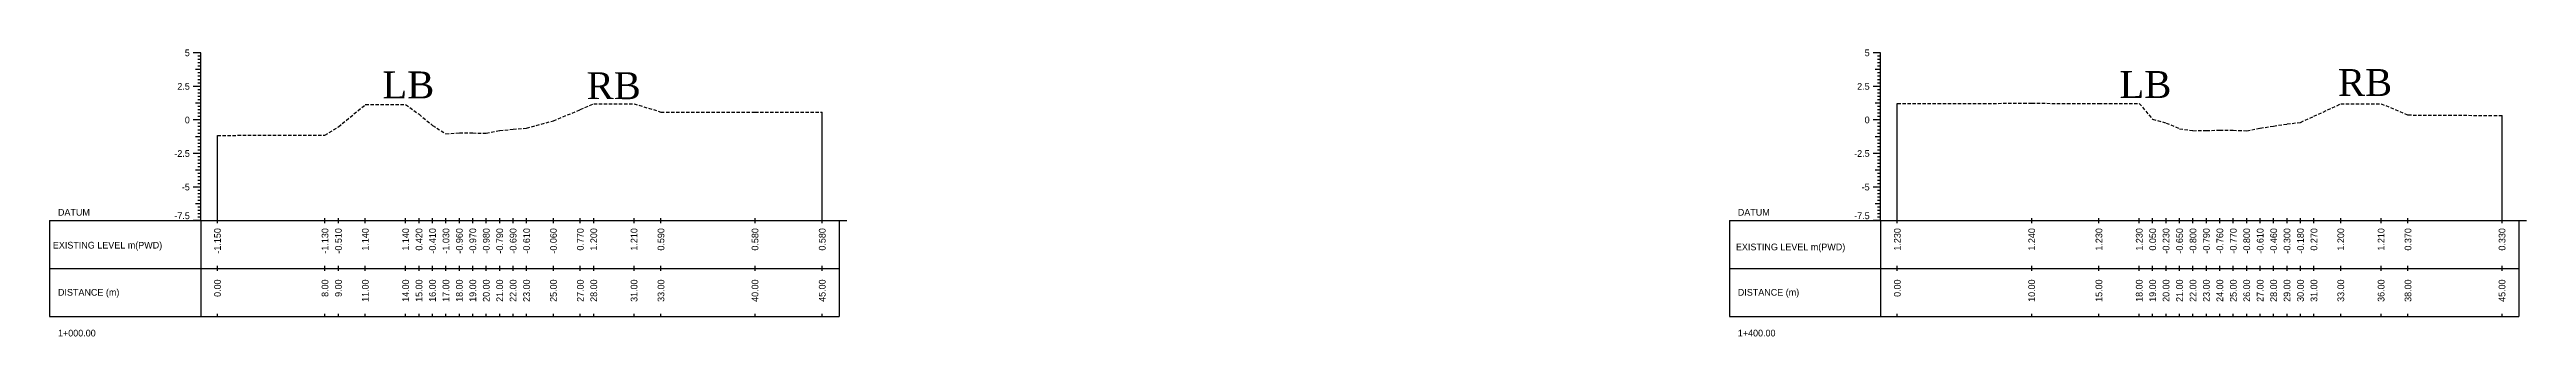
# Model space of a CAD drawing. Header units: inches. Extents: x 2917 to 4535, y -1482 to -1060.
# Drawn here: x 3397.8 to 3582.1, y -1357.3 to -1336 of the extents above; entities that cross this region are included whole.
import ezdxf
from ezdxf.enums import TextEntityAlignment as Align

# ---------------------------------------------------------------- set-up
doc = ezdxf.new("R2010")
doc.units = ezdxf.units.IN
doc.header["$MEASUREMENT"] = 0
doc.linetypes.add('HIDDEN', pattern=[0.375, 0.25, -0.125])
doc.layers.add('CS_Drawing', color=7, linetype='Continuous')
doc.layers.add('GL', color=3, linetype='HIDDEN')
doc.styles.add('romans', font='romans.shx')

msp = doc.modelspace()

# ---------------------------------------------------------------- linework, layer by layer
at = {"layer": 'CS_Drawing'}
for p, q in [((3409.03, -1336.2), (3408.47, -1336.2)), ((3409.03, -1336.2), (3408.64, -1336.2)), ((3409.03, -1336.2), (3408.81, -1336.2)), ((3409.03, -1348.7), (3409.03, -1336.2)), ((3534.03, -1336.2), (3533.47, -1336.2)), ((3534.03, -1336.2), (3533.64, -1336.2)), ((3534.03, -1336.2), (3533.81, -1336.2)), ((3534.03, -1348.7), (3534.03, -1336.2)), ((3409.03, -1337.45), (3408.64, -1337.45)), ((3409.03, -1336.45), (3408.81, -1336.45)), ((3409.03, -1336.7), (3408.81, -1336.7)), ((3409.03, -1336.95), (3408.81, -1336.95)), ((3409.03, -1337.2), (3408.81, -1337.2)), ((3409.03, -1337.45), (3408.81, -1337.45)), ((3409.03, -1337.7), (3408.81, -1337.7)), ((3409.03, -1337.95), (3408.81, -1337.95)), ((3534.03, -1337.45), (3533.64, -1337.45)), ((3534.03, -1336.45), (3533.81, -1336.45)), ((3534.03, -1336.7), (3533.81, -1336.7)), ((3534.03, -1336.95), (3533.81, -1336.95)), ((3534.03, -1337.2), (3533.81, -1337.2)), ((3534.03, -1337.45), (3533.81, -1337.45)), ((3534.03, -1337.7), (3533.81, -1337.7)), ((3534.03, -1337.95), (3533.81, -1337.95)), ((3409.03, -1338.7), (3408.47, -1338.7)), ((3409.03, -1338.7), (3408.64, -1338.7)), ((3409.03, -1339.95), (3408.64, -1339.95)), ((3409.03, -1338.2), (3408.81, -1338.2)), ((3409.03, -1338.45), (3408.81, -1338.45)), ((3409.03, -1338.7), (3408.81, -1338.7)), ((3409.03, -1338.95), (3408.81, -1338.95)), ((3409.03, -1339.2), (3408.81, -1339.2)), ((3409.03, -1339.45), (3408.81, -1339.45)), ((3409.03, -1339.7), (3408.81, -1339.7)), ((3409.03, -1339.95), (3408.81, -1339.95)), ((3534.03, -1338.7), (3533.47, -1338.7)), ((3534.03, -1338.7), (3533.64, -1338.7)), ((3534.03, -1339.95), (3533.64, -1339.95)), ((3534.03, -1338.2), (3533.81, -1338.2)), ((3534.03, -1338.45), (3533.81, -1338.45)), ((3534.03, -1338.7), (3533.81, -1338.7)), ((3534.03, -1338.95), (3533.81, -1338.95)), ((3534.03, -1339.2), (3533.81, -1339.2)), ((3534.03, -1339.45), (3533.81, -1339.45)), ((3534.03, -1339.7), (3533.81, -1339.7)), ((3534.03, -1339.95), (3533.81, -1339.95)), ((3409.03, -1341.2), (3408.47, -1341.2)), ((3409.03, -1341.2), (3408.64, -1341.2)), ((3409.03, -1340.2), (3408.81, -1340.2)), ((3409.03, -1340.45), (3408.81, -1340.45)), ((3409.03, -1340.7), (3408.81, -1340.7)), ((3409.03, -1340.95), (3408.81, -1340.95)), ((3409.03, -1341.2), (3408.81, -1341.2)), ((3409.03, -1341.45), (3408.81, -1341.45)), ((3409.03, -1341.7), (3408.81, -1341.7)), ((3455.28, -1348.7), (3455.28, -1340.62)), ((3534.03, -1341.2), (3533.47, -1341.2)), ((3534.03, -1341.2), (3533.64, -1341.2)), ((3534.03, -1340.2), (3533.81, -1340.2)), ((3534.03, -1340.45), (3533.81, -1340.45)), ((3534.03, -1340.7), (3533.81, -1340.7)), ((3534.03, -1340.95), (3533.81, -1340.95)), ((3534.03, -1341.2), (3533.81, -1341.2)), ((3534.03, -1341.45), (3533.81, -1341.45)), ((3534.03, -1341.7), (3533.81, -1341.7)), ((3535.28, -1348.7), (3535.28, -1339.97)), ((3580.28, -1348.7), (3580.28, -1340.87)), ((3409.03, -1342.45), (3408.64, -1342.45)), ((3409.03, -1341.95), (3408.81, -1341.95)), ((3409.03, -1342.2), (3408.81, -1342.2)), ((3409.03, -1342.45), (3408.81, -1342.45)), ((3409.03, -1342.7), (3408.81, -1342.7)), ((3409.03, -1342.95), (3408.81, -1342.95)), ((3409.03, -1343.2), (3408.81, -1343.2)), ((3409.03, -1343.45), (3408.81, -1343.45)), ((3410.28, -1348.7), (3410.28, -1342.35)), ((3534.03, -1342.45), (3533.64, -1342.45)), ((3534.03, -1341.95), (3533.81, -1341.95)), ((3534.03, -1342.2), (3533.81, -1342.2)), ((3534.03, -1342.45), (3533.81, -1342.45)), ((3534.03, -1342.7), (3533.81, -1342.7)), ((3534.03, -1342.95), (3533.81, -1342.95)), ((3534.03, -1343.2), (3533.81, -1343.2)), ((3534.03, -1343.45), (3533.81, -1343.45)), ((3409.03, -1343.7), (3408.47, -1343.7)), ((3409.03, -1343.7), (3408.64, -1343.7)), ((3409.03, -1344.95), (3408.64, -1344.95)), ((3409.03, -1343.7), (3408.81, -1343.7)), ((3409.03, -1343.95), (3408.81, -1343.95)), ((3409.03, -1344.2), (3408.81, -1344.2)), ((3409.03, -1344.45), (3408.81, -1344.45)), ((3409.03, -1344.7), (3408.81, -1344.7)), ((3409.03, -1344.95), (3408.81, -1344.95)), ((3409.03, -1345.2), (3408.81, -1345.2)), ((3409.03, -1345.45), (3408.81, -1345.45)), ((3534.03, -1343.7), (3533.47, -1343.7)), ((3534.03, -1343.7), (3533.64, -1343.7)), ((3534.03, -1344.95), (3533.64, -1344.95)), ((3534.03, -1343.7), (3533.81, -1343.7)), ((3534.03, -1343.95), (3533.81, -1343.95)), ((3534.03, -1344.2), (3533.81, -1344.2)), ((3534.03, -1344.45), (3533.81, -1344.45)), ((3534.03, -1344.7), (3533.81, -1344.7)), ((3534.03, -1344.95), (3533.81, -1344.95)), ((3534.03, -1345.2), (3533.81, -1345.2)), ((3534.03, -1345.45), (3533.81, -1345.45)), ((3409.03, -1346.2), (3408.47, -1346.2)), ((3409.03, -1346.2), (3408.64, -1346.2)), ((3409.03, -1345.7), (3408.81, -1345.7)), ((3409.03, -1345.95), (3408.81, -1345.95)), ((3409.03, -1346.2), (3408.81, -1346.2)), ((3409.03, -1346.45), (3408.81, -1346.45)), ((3409.03, -1346.7), (3408.81, -1346.7)), ((3409.03, -1346.95), (3408.81, -1346.95)), ((3409.03, -1347.2), (3408.81, -1347.2)), ((3534.03, -1346.2), (3533.47, -1346.2)), ((3534.03, -1346.2), (3533.64, -1346.2)), ((3534.03, -1345.7), (3533.81, -1345.7)), ((3534.03, -1345.95), (3533.81, -1345.95)), ((3534.03, -1346.2), (3533.81, -1346.2)), ((3534.03, -1346.45), (3533.81, -1346.45)), ((3534.03, -1346.7), (3533.81, -1346.7)), ((3534.03, -1346.95), (3533.81, -1346.95)), ((3534.03, -1347.2), (3533.81, -1347.2)), ((3397.78, -1348.7), (3409.03, -1348.7)), ((3397.78, -1348.7), (3397.78, -1355.83)), ((3409.03, -1348.7), (3408.47, -1348.7)), ((3409.03, -1347.45), (3408.64, -1347.45)), ((3409.03, -1348.7), (3408.64, -1348.7)), ((3409.03, -1347.45), (3408.81, -1347.45)), ((3409.03, -1347.7), (3408.81, -1347.7)), ((3409.03, -1347.95), (3408.81, -1347.95)), ((3409.03, -1348.2), (3408.81, -1348.2)), ((3409.03, -1348.45), (3408.81, -1348.45)), ((3409.03, -1348.7), (3408.81, -1348.7)), ((3409.03, -1348.7), (3456.53, -1348.7)), ((3409.03, -1348.7), (3409.03, -1355.83)), ((3410.28, -1348.89), (3410.28, -1348.51)), ((3418.28, -1348.89), (3418.28, -1348.51)), ((3419.28, -1348.89), (3419.28, -1348.51)), ((3421.28, -1348.89), (3421.28, -1348.51)), ((3424.28, -1348.89), (3424.28, -1348.51)), ((3425.28, -1348.89), (3425.28, -1348.51)), ((3426.28, -1348.89), (3426.28, -1348.51)), ((3427.28, -1348.89), (3427.28, -1348.51)), ((3428.28, -1348.89), (3428.28, -1348.51)), ((3429.28, -1348.89), (3429.28, -1348.51)), ((3430.28, -1348.89), (3430.28, -1348.51)), ((3431.28, -1348.89), (3431.28, -1348.51)), ((3432.28, -1348.89), (3432.28, -1348.51)), ((3433.28, -1348.89), (3433.28, -1348.51)), ((3435.28, -1348.89), (3435.28, -1348.51)), ((3437.28, -1348.89), (3437.28, -1348.51)), ((3438.28, -1348.89), (3438.28, -1348.51)), ((3441.28, -1348.89), (3441.28, -1348.51)), ((3443.28, -1348.89), (3443.28, -1348.51)), ((3450.28, -1348.89), (3450.28, -1348.51)), ((3455.28, -1348.89), (3455.28, -1348.51)), ((3456.53, -1348.7), (3457.1, -1348.7)), ((3456.53, -1348.7), (3456.93, -1348.7)), ((3456.53, -1348.7), (3456.76, -1348.7)), ((3456.53, -1348.7), (3456.53, -1355.83)), ((3522.78, -1348.7), (3534.03, -1348.7)), ((3522.78, -1348.7), (3522.78, -1355.83)), ((3534.03, -1348.7), (3533.47, -1348.7)), ((3534.03, -1347.45), (3533.64, -1347.45)), ((3534.03, -1348.7), (3533.64, -1348.7)), ((3534.03, -1347.45), (3533.81, -1347.45)), ((3534.03, -1347.7), (3533.81, -1347.7)), ((3534.03, -1347.95), (3533.81, -1347.95)), ((3534.03, -1348.2), (3533.81, -1348.2)), ((3534.03, -1348.45), (3533.81, -1348.45)), ((3534.03, -1348.7), (3533.81, -1348.7)), ((3534.03, -1348.7), (3581.53, -1348.7)), ((3534.03, -1348.7), (3534.03, -1355.83)), ((3535.28, -1348.89), (3535.28, -1348.51)), ((3545.28, -1348.89), (3545.28, -1348.51)), ((3550.28, -1348.89), (3550.28, -1348.51)), ((3553.28, -1348.89), (3553.28, -1348.51)), ((3554.28, -1348.89), (3554.28, -1348.51)), ((3555.28, -1348.89), (3555.28, -1348.51)), ((3556.28, -1348.89), (3556.28, -1348.51)), ((3557.28, -1348.89), (3557.28, -1348.51)), ((3558.28, -1348.89), (3558.28, -1348.51)), ((3559.28, -1348.89), (3559.28, -1348.51)), ((3560.28, -1348.89), (3560.28, -1348.51)), ((3561.28, -1348.89), (3561.28, -1348.51)), ((3562.28, -1348.89), (3562.28, -1348.51)), ((3563.28, -1348.89), (3563.28, -1348.51)), ((3564.28, -1348.89), (3564.28, -1348.51)), ((3565.28, -1348.89), (3565.28, -1348.51)), ((3566.28, -1348.89), (3566.28, -1348.51)), ((3568.28, -1348.89), (3568.28, -1348.51)), ((3571.28, -1348.89), (3571.28, -1348.51)), ((3573.28, -1348.89), (3573.28, -1348.51)), ((3580.28, -1348.89), (3580.28, -1348.51)), ((3581.53, -1348.7), (3582.1, -1348.7)), ((3581.53, -1348.7), (3581.93, -1348.7)), ((3581.53, -1348.7), (3581.76, -1348.7)), ((3581.53, -1348.7), (3581.53, -1355.83)), ((3397.78, -1352.26), (3409.03, -1352.26)), ((3409.03, -1352.26), (3456.53, -1352.26)), ((3409.03, -1352.26), (3456.53, -1352.26)), ((3410.28, -1352.45), (3410.28, -1352.08)), ((3418.28, -1352.45), (3418.28, -1352.08)), ((3419.28, -1352.45), (3419.28, -1352.08)), ((3421.28, -1352.45), (3421.28, -1352.08)), ((3424.28, -1352.45), (3424.28, -1352.08)), ((3425.28, -1352.45), (3425.28, -1352.08)), ((3426.28, -1352.45), (3426.28, -1352.08)), ((3427.28, -1352.45), (3427.28, -1352.08)), ((3428.28, -1352.45), (3428.28, -1352.08)), ((3429.28, -1352.45), (3429.28, -1352.08)), ((3430.28, -1352.45), (3430.28, -1352.08)), ((3431.28, -1352.45), (3431.28, -1352.08)), ((3432.28, -1352.45), (3432.28, -1352.08)), ((3433.28, -1352.45), (3433.28, -1352.08)), ((3435.28, -1352.45), (3435.28, -1352.08)), ((3437.28, -1352.45), (3437.28, -1352.08)), ((3438.28, -1352.45), (3438.28, -1352.08)), ((3441.28, -1352.45), (3441.28, -1352.08)), ((3443.28, -1352.45), (3443.28, -1352.08)), ((3450.28, -1352.45), (3450.28, -1352.08)), ((3455.28, -1352.45), (3455.28, -1352.08)), ((3522.78, -1352.26), (3534.03, -1352.26)), ((3534.03, -1352.26), (3581.53, -1352.26)), ((3534.03, -1352.26), (3581.53, -1352.26)), ((3535.28, -1352.45), (3535.28, -1352.08)), ((3545.28, -1352.45), (3545.28, -1352.08)), ((3550.28, -1352.45), (3550.28, -1352.08)), ((3553.28, -1352.45), (3553.28, -1352.08)), ((3554.28, -1352.45), (3554.28, -1352.08)), ((3555.28, -1352.45), (3555.28, -1352.08)), ((3556.28, -1352.45), (3556.28, -1352.08)), ((3557.28, -1352.45), (3557.28, -1352.08)), ((3558.28, -1352.45), (3558.28, -1352.08)), ((3559.28, -1352.45), (3559.28, -1352.08)), ((3560.28, -1352.45), (3560.28, -1352.08)), ((3561.28, -1352.45), (3561.28, -1352.08)), ((3562.28, -1352.45), (3562.28, -1352.08)), ((3563.28, -1352.45), (3563.28, -1352.08)), ((3564.28, -1352.45), (3564.28, -1352.08)), ((3565.28, -1352.45), (3565.28, -1352.08)), ((3566.28, -1352.45), (3566.28, -1352.08)), ((3568.28, -1352.45), (3568.28, -1352.08)), ((3571.28, -1352.45), (3571.28, -1352.08)), ((3573.28, -1352.45), (3573.28, -1352.08)), ((3580.28, -1352.45), (3580.28, -1352.08)), ((3397.78, -1355.83), (3409.03, -1355.83)), ((3409.03, -1355.83), (3456.53, -1355.83)), ((3410.28, -1355.83), (3410.28, -1355.64)), ((3418.28, -1355.83), (3418.28, -1355.64)), ((3419.28, -1355.83), (3419.28, -1355.64)), ((3421.28, -1355.83), (3421.28, -1355.64)), ((3424.28, -1355.83), (3424.28, -1355.64)), ((3425.28, -1355.83), (3425.28, -1355.64)), ((3426.28, -1355.83), (3426.28, -1355.64)), ((3427.28, -1355.83), (3427.28, -1355.64)), ((3428.28, -1355.83), (3428.28, -1355.64)), ((3429.28, -1355.83), (3429.28, -1355.64)), ((3430.28, -1355.83), (3430.28, -1355.64)), ((3431.28, -1355.83), (3431.28, -1355.64)), ((3432.28, -1355.83), (3432.28, -1355.64)), ((3433.28, -1355.83), (3433.28, -1355.64)), ((3435.28, -1355.83), (3435.28, -1355.64)), ((3437.28, -1355.83), (3437.28, -1355.64)), ((3438.28, -1355.83), (3438.28, -1355.64)), ((3441.28, -1355.83), (3441.28, -1355.64)), ((3443.28, -1355.83), (3443.28, -1355.64)), ((3450.28, -1355.83), (3450.28, -1355.64)), ((3455.28, -1355.83), (3455.28, -1355.64)), ((3522.78, -1355.83), (3534.03, -1355.83)), ((3534.03, -1355.83), (3581.53, -1355.83)), ((3535.28, -1355.83), (3535.28, -1355.64)), ((3545.28, -1355.83), (3545.28, -1355.64)), ((3550.28, -1355.83), (3550.28, -1355.64)), ((3553.28, -1355.83), (3553.28, -1355.64)), ((3554.28, -1355.83), (3554.28, -1355.64)), ((3555.28, -1355.83), (3555.28, -1355.64)), ((3556.28, -1355.83), (3556.28, -1355.64)), ((3557.28, -1355.83), (3557.28, -1355.64)), ((3558.28, -1355.83), (3558.28, -1355.64)), ((3559.28, -1355.83), (3559.28, -1355.64)), ((3560.28, -1355.83), (3560.28, -1355.64)), ((3561.28, -1355.83), (3561.28, -1355.64)), ((3562.28, -1355.83), (3562.28, -1355.64)), ((3563.28, -1355.83), (3563.28, -1355.64)), ((3564.28, -1355.83), (3564.28, -1355.64)), ((3565.28, -1355.83), (3565.28, -1355.64)), ((3566.28, -1355.83), (3566.28, -1355.64)), ((3568.28, -1355.83), (3568.28, -1355.64)), ((3571.28, -1355.83), (3571.28, -1355.64)), ((3573.28, -1355.83), (3573.28, -1355.64)), ((3580.28, -1355.83), (3580.28, -1355.64))]:
    msp.add_line(p, q, dxfattribs=at)
at = {"layer": 'GL'}
for points in [[(3410.28, -1342.35), (3418.28, -1342.33), (3419.28, -1341.71), (3421.28, -1340.06), (3424.28, -1340.06), (3425.28, -1340.78), (3426.28, -1341.61), (3427.28, -1342.23), (3428.28, -1342.16), (3429.28, -1342.17), (3430.28, -1342.18), (3431.28, -1341.99), (3432.28, -1341.89), (3433.28, -1341.81), (3435.28, -1341.26), (3437.28, -1340.43), (3438.28, -1340), (3441.28, -1339.99), (3443.28, -1340.61), (3450.28, -1340.62), (3455.28, -1340.62)], [(3535.28, -1339.97), (3545.28, -1339.96), (3550.28, -1339.97), (3553.28, -1339.97), (3554.28, -1341.15), (3555.28, -1341.43), (3556.28, -1341.85), (3557.28, -1342), (3558.28, -1341.99), (3559.28, -1341.96), (3560.28, -1341.97), (3561.28, -1342), (3562.28, -1341.81), (3563.28, -1341.66), (3564.28, -1341.5), (3565.28, -1341.38), (3566.28, -1340.93), (3568.28, -1340), (3571.28, -1339.99), (3573.28, -1340.83), (3580.28, -1340.87)]]:
    msp.add_lwpolyline(points, dxfattribs=at)

# ---------------------------------------------------------------- texts
at = {"char_height": 2, "width": 27.1477, "attachment_point": 1, "style": 'romans'}
for s, insert in [('{\\fTimes New Roman|b0|i0|c0|p18;LB}', (3422.55, -1337.59)), ('{\\fTimes New Roman|b0|i0|c0|p18;RB}', (3437.75, -1337.65)), ('{\\fTimes New Roman|b0|i0|c0|p18;LB}', (3551.81, -1337.56)), ('{\\fTimes New Roman|b0|i0|c0|p18;RB}', (3568.07, -1337.41))]:
    msp.add_mtext(s, dxfattribs=dict(at, insert=insert))
at = {"layer": 'CS_Drawing'}
for s, p in [('5', (3408.22, -1336.2)), ('5', (3533.22, -1336.2)), ('2.5', (3408.22, -1338.7)), ('2.5', (3533.22, -1338.7)), ('0', (3408.22, -1341.2)), ('0', (3533.22, -1341.2)), ('-2.5', (3408.22, -1343.7)), ('-2.5', (3533.22, -1343.7)), ('-5', (3408.22, -1346.2)), ('-5', (3533.22, -1346.2))]:
    msp.add_text(s, height=0.5, dxfattribs=at).set_placement(p, align=Align.MIDDLE_RIGHT)
for s, p in [('DATUM', (3398.41, -1348.08)), ('DATUM', (3523.41, -1348.08)), ('EXISTING LEVEL m(PWD)', (3398.03, -1350.53)), ('EXISTING LEVEL m(PWD)', (3523.27, -1350.66)), ('DISTANCE (m)', (3398.41, -1354.04)), ('DISTANCE (m)', (3523.41, -1354.04)), ('1+000.00', (3398.41, -1357.08)), ('1+400.00', (3523.41, -1357.08))]:
    msp.add_text(s, height=0.5, dxfattribs=at).set_placement(p, align=Align.MIDDLE_LEFT)
for p in [(3408.22, -1348.59), (3533.22, -1348.59)]:
    msp.add_text('-7.5', height=0.5, dxfattribs=at).set_placement(p, align=Align.RIGHT)
for s, p in [('-1.150', (3410.28, -1349.26)), ('-1.130', (3418.28, -1349.26)), ('-0.510', (3419.28, -1349.26)), ('1.140', (3421.28, -1349.26)), ('1.140', (3424.28, -1349.26)), ('0.420', (3425.28, -1349.26)), ('-0.410', (3426.28, -1349.26)), ('-1.030', (3427.28, -1349.26)), ('-0.960', (3428.28, -1349.26)), ('-0.970', (3429.28, -1349.26)), ('-0.980', (3430.28, -1349.26)), ('-0.790', (3431.28, -1349.26)), ('-0.690', (3432.28, -1349.26)), ('-0.610', (3433.28, -1349.26)), ('-0.060', (3435.28, -1349.26)), ('0.770', (3437.28, -1349.26)), ('1.200', (3438.28, -1349.26)), ('1.210', (3441.28, -1349.26)), ('0.590', (3443.28, -1349.26)), ('0.580', (3450.28, -1349.26)), ('0.580', (3455.28, -1349.26)), ('1.230', (3535.28, -1349.26)), ('1.240', (3545.28, -1349.26)), ('1.230', (3550.28, -1349.26)), ('1.230', (3553.28, -1349.26)), ('0.050', (3554.28, -1349.26)), ('-0.230', (3555.28, -1349.26)), ('-0.650', (3556.28, -1349.26)), ('-0.800', (3557.28, -1349.26)), ('-0.790', (3558.28, -1349.26)), ('-0.760', (3559.28, -1349.26)), ('-0.770', (3560.28, -1349.26)), ('-0.800', (3561.28, -1349.26)), ('-0.610', (3562.28, -1349.26)), ('-0.460', (3563.28, -1349.26)), ('-0.300', (3564.28, -1349.26)), ('-0.180', (3565.28, -1349.26)), ('0.270', (3566.28, -1349.26)), ('1.200', (3568.28, -1349.26)), ('1.210', (3571.28, -1349.26)), ('0.370', (3573.28, -1349.26)), ('0.330', (3580.28, -1349.26)), ('0.00', (3410.28, -1353.08)), ('8.00', (3418.28, -1353.08)), ('9.00', (3419.28, -1353.08)), ('11.00', (3421.28, -1353.08)), ('14.00', (3424.28, -1353.08)), ('15.00', (3425.28, -1353.08)), ('16.00', (3426.28, -1353.08)), ('17.00', (3427.28, -1353.08)), ('18.00', (3428.28, -1353.08)), ('19.00', (3429.28, -1353.08)), ('20.00', (3430.28, -1353.08)), ('21.00', (3431.28, -1353.08)), ('22.00', (3432.28, -1353.08)), ('23.00', (3433.28, -1353.08)), ('25.00', (3435.28, -1353.08)), ('27.00', (3437.28, -1353.08)), ('28.00', (3438.28, -1353.08)), ('31.00', (3441.28, -1353.08)), ('33.00', (3443.28, -1353.08)), ('40.00', (3450.28, -1353.08)), ('45.00', (3455.28, -1353.08)), ('0.00', (3535.28, -1353.08)), ('10.00', (3545.28, -1353.08)), ('15.00', (3550.28, -1353.08)), ('18.00', (3553.28, -1353.08)), ('19.00', (3554.28, -1353.08)), ('20.00', (3555.28, -1353.08)), ('21.00', (3556.28, -1353.08)), ('22.00', (3557.28, -1353.08)), ('23.00', (3558.28, -1353.08)), ('24.00', (3559.28, -1353.08)), ('25.00', (3560.28, -1353.08)), ('26.00', (3561.28, -1353.08)), ('27.00', (3562.28, -1353.08)), ('28.00', (3563.28, -1353.08)), ('29.00', (3564.28, -1353.08)), ('30.00', (3565.28, -1353.08)), ('31.00', (3566.28, -1353.08)), ('33.00', (3568.28, -1353.08)), ('36.00', (3571.28, -1353.08)), ('38.00', (3573.28, -1353.08)), ('45.00', (3580.28, -1353.08))]:
    msp.add_text(s, height=0.5, rotation=90, dxfattribs=at).set_placement(p, align=Align.MIDDLE_RIGHT)

doc.saveas('drawing.dxf')
